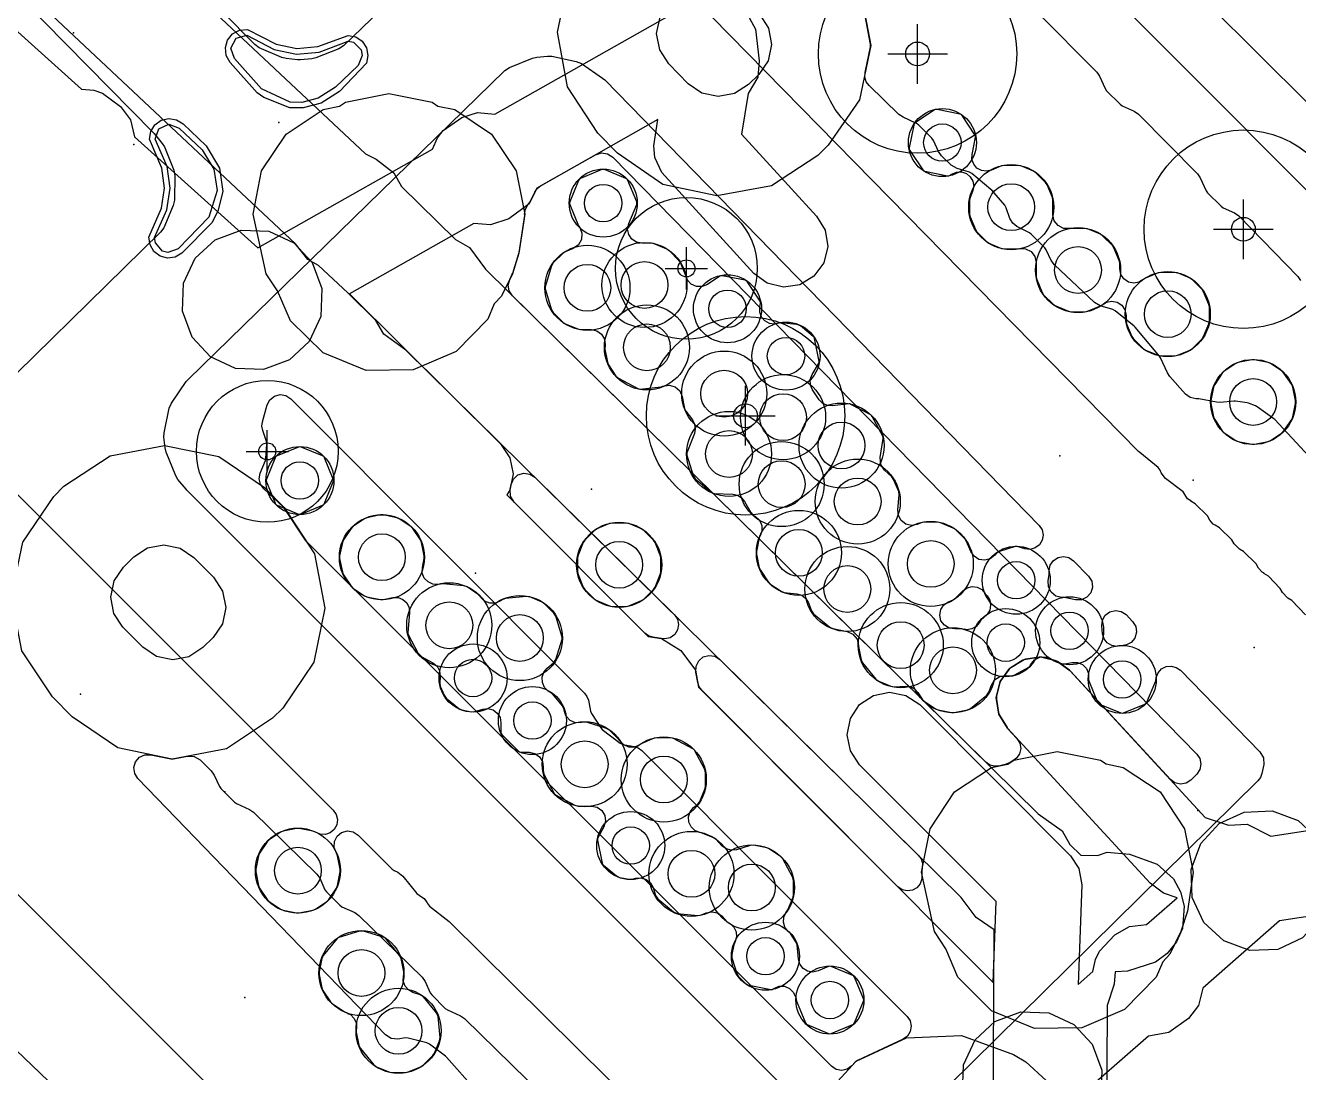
# Model space of a CAD drawing. Header units: metres. Extents: x -2677 to -840, y 169 to 1487.
# Drawn here: x -2201.28 to -2156.37, y 809.66 to 846.57 of the extents above; entities that cross this region are included whole.
import ezdxf

# ---------------------------------------------------------------- set-up
doc = ezdxf.new("R2010")
doc.units = ezdxf.units.M
for name, color, linetype in [('AI_GREENING_ALLOWED_ZONE', 4, 'Continuous'), ('AI_GREENING_EXCLUSIONS', 1, 'Continuous'), ('AI_GREENING_LAWN', 82, 'Continuous'), ('AI_GREENING_REJECTED', 6, 'Continuous'), ('AI_GREENING_SHRUBS', 92, 'Continuous'), ('AI_GREENING_TREES', 3, 'Continuous')]:
    doc.layers.add(name, color=color, linetype=linetype)

# ---------------------------------------------------------------- blocks, each defined once
blk = doc.blocks.new('AI_TREE')
for p, q in [((0, -0.3), (0, 0.3)), ((-0.3, 0), (0.3, 0))]:
    blk.add_line(p, q)
for radius in [1, 0.12]:
    blk.add_circle((0, 0), radius)
blk = doc.blocks.new('AI_SHRUB')
for radius in [1, 0.55]:
    blk.add_circle((0, 0), radius)

msp = doc.modelspace()

# ---------------------------------------------------------------- linework, layer by layer
at = {"layer": 'AI_GREENING_ALLOWED_ZONE'}
for points in [[(-2154.944, 830.253), (-2157.209, 832.677), (-2157.246, 832.709), (-2157.831, 833.13), (-2157.892, 833.162), (-2158.142, 833.252), (-2158.189, 833.264), (-2158.591, 833.324), (-2158.648, 833.326), (-2159.132, 833.286), (-2159.268, 833.293), (-2159.891, 833.412), (-2159.985, 833.412), (-2160.19, 833.454), (-2160.36, 833.578), (-2160.915, 834.196), (-2160.999, 834.325), (-2161.241, 834.862), (-2161.277, 834.92), (-2162.133, 835.94), (-2162.167, 835.974), (-2162.838, 836.518), (-2162.927, 836.564), (-2163.368, 836.688), (-2163.575, 836.805), (-2164.986, 838.136), (-2165.097, 838.291), (-2165.269, 838.664), (-2165.319, 838.736), (-2165.799, 839.217), (-2165.863, 839.263), (-2166.304, 839.486), (-2166.456, 839.604), (-2166.552, 839.772), (-2166.68, 840.15), (-2166.728, 840.234), (-2167.197, 840.769), (-2167.225, 840.797), (-2167.892, 841.352), (-2167.98, 841.4), (-2168.419, 841.529), (-2168.625, 841.65), (-2168.969, 841.982), (-2169.075, 842.134), (-2169.254, 842.524), (-2169.304, 842.597), (-2169.781, 843.073), (-2169.854, 843.124), (-2170.325, 843.337), (-2170.467, 843.433), (-2171.522, 844.455), (-2171.621, 844.59), (-2171.67, 844.75), (-2171.663, 844.917), (-2171.473, 845.818), (-2171.472, 845.915), (-2171.814, 847.736)], [(-2165.593, 847.04), (-2163.49, 844.928), (-2163.389, 844.782), (-2163.191, 844.347), (-2163.141, 844.274), (-2162.664, 843.798), (-2162.592, 843.747), (-2162.168, 843.554), (-2162.02, 843.451), (-2159.938, 841.349), (-2159.837, 841.204), (-2159.631, 840.747), (-2159.58, 840.674), (-2159.103, 840.198), (-2159.031, 840.148), (-2158.628, 839.963), (-2158.478, 839.858), (-2156.395, 837.729), (-2156.297, 837.586)], [(-2185.402, 809.047), (-2186.432, 810.199), (-2186.468, 810.232), (-2187.032, 810.657), (-2187.119, 810.698), (-2187.78, 810.869), (-2187.876, 810.874), (-2188.151, 810.835), (-2188.383, 810.857), (-2188.58, 810.983), (-2197.319, 820.023), (-2197.319, 820.023), (-2197.43, 820.202), (-2197.458, 820.41), (-2197.398, 820.611), (-2197.26, 820.77), (-2197.069, 820.859), (-2196.859, 820.86), (-2196.161, 820.717), (-2196.065, 820.716), (-2195.569, 820.812), (-2195.33, 820.8), (-2195.125, 820.678), (-2194.728, 820.29), (-2194.622, 820.14), (-2194.439, 819.738), (-2194.388, 819.666), (-2193.912, 819.189), (-2193.839, 819.139), (-2193.38, 818.931), (-2193.237, 818.833), (-2191.009, 816.654), (-2190.903, 816.504), (-2190.72, 816.102), (-2190.669, 816.03), (-2190.193, 815.553), (-2190.12, 815.502), (-2189.661, 815.295), (-2189.518, 815.197), (-2187.29, 813.018), (-2187.184, 812.868), (-2187.001, 812.466), (-2186.95, 812.393), (-2186.474, 811.917), (-2186.401, 811.866), (-2185.942, 811.658), (-2185.799, 811.56), (-2183.571, 809.381)]]:
    msp.add_lwpolyline(points, dxfattribs=at)
for points in [[(-2183.674, 839.925), (-2183.646, 840.099), (-2183.56, 840.254), (-2183.488, 840.342), (-2183.315, 840.702), (-2183.23, 840.827), (-2183.11, 840.921), (-2181.171, 842.016), (-2180.964, 842.079), (-2180.75, 842.048), (-2180.568, 841.93), (-2159.956, 820.886), (-2159.849, 820.724), (-2159.813, 820.533), (-2159.852, 820.342), (-2159.961, 820.181), (-2160.174, 819.97), (-2160.341, 819.861), (-2160.538, 819.826), (-2160.732, 819.87), (-2160.894, 819.987), (-2164.419, 823.812), (-2164.456, 823.844), (-2164.869, 824.146), (-2164.957, 824.186), (-2165.43, 824.301), (-2165.526, 824.305), (-2166.007, 824.229), (-2166.098, 824.196), (-2166.513, 823.942), (-2166.584, 823.877), (-2166.871, 823.483), (-2166.912, 823.395), (-2167.026, 822.922), (-2167.03, 822.826), (-2166.954, 822.345), (-2166.921, 822.254), (-2166.654, 821.818), (-2166.625, 821.779), (-2166.306, 821.433), (-2166.206, 821.27), (-2166.174, 821.082), (-2166.215, 820.895), (-2166.323, 820.738), (-2166.42, 820.673), (-2166.418, 820.67), (-2166.542, 820.586), (-2166.718, 820.513), (-2166.955, 820.463), (-2167.118, 820.456), (-2167.275, 820.503), (-2167.408, 820.596), (-2184.104, 837.041), (-2184.218, 837.214), (-2184.252, 837.418), (-2184.201, 837.619), (-2184.108, 837.806), (-2184.094, 837.842), (-2183.878, 838.53), (-2183.87, 838.567), (-2183.672, 839.876), (-2183.674, 839.925)], [(-2191.338, 828.344), (-2191.402, 828.423), (-2192.142, 829.548), (-2192.182, 829.595), (-2192.879, 830.235), (-2192.997, 830.398), (-2193.041, 830.595), (-2193.004, 830.793), (-2192.82, 831.241), (-2192.802, 831.317), (-2192.765, 831.809), (-2192.778, 831.91), (-2192.914, 832.295), (-2192.942, 832.444), (-2192.924, 832.595), (-2192.758, 833.194), (-2192.662, 833.378), (-2192.5, 833.507), (-2192.3, 833.559), (-2192.095, 833.526), (-2191.922, 833.413), (-2181.563, 823.036), (-2181.475, 822.918), (-2181.426, 822.78), (-2181.351, 822.4), (-2181.316, 822.313), (-2180.99, 821.812), (-2180.933, 821.751), (-2180.309, 821.269), (-2180.202, 821.221), (-2179.809, 821.151), (-2179.665, 821.102), (-2179.542, 821.012), (-2170.18, 811.634), (-2170.074, 811.475), (-2170.034, 811.289), (-2170.068, 811.101), (-2170.169, 810.939), (-2170.323, 810.827), (-2171.932, 810.079), (-2172.009, 810.022), (-2172.131, 809.89), (-2172.293, 809.773), (-2172.488, 809.728), (-2172.685, 809.764), (-2172.852, 809.875), (-2191.338, 828.344)], [(-2184.049, 829.772), (-2184.173, 829.98), (-2184.185, 830.221), (-2184.153, 830.386), (-2184.068, 830.582), (-2183.909, 830.725), (-2183.705, 830.788), (-2183.493, 830.76), (-2183.312, 830.646), (-2178.391, 825.799), (-2178.282, 825.64), (-2178.242, 825.451), (-2178.276, 825.261), (-2178.38, 825.098), (-2178.538, 824.987), (-2178.726, 824.943), (-2178.844, 824.963), (-2178.845, 824.959), (-2179.154, 825.007), (-2179.304, 825.055), (-2179.432, 825.148), (-2184.049, 829.772)], [(-2177.632, 823.777), (-2177.626, 823.986), (-2177.534, 824.174), (-2177.374, 824.308), (-2177.173, 824.365), (-2176.966, 824.334), (-2176.79, 824.222), (-2169.785, 817.323), (-2169.689, 817.19), (-2169.64, 817.033), (-2169.646, 816.869), (-2169.665, 816.772), (-2169.664, 816.67), (-2169.663, 816.666), (-2169.657, 816.483), (-2169.717, 816.311), (-2169.835, 816.171), (-2169.995, 816.083), (-2170.177, 816.059), (-2170.354, 816.102), (-2170.505, 816.205), (-2177.427, 823.139), (-2177.516, 823.26), (-2177.565, 823.403), (-2177.632, 823.777)]]:
    msp.add_lwpolyline(points, close=True, dxfattribs=at)
at = {"layer": 'AI_GREENING_EXCLUSIONS'}
for points in [[(-2125.541, 813.558), (-2128.348, 816.344), (-2128.859, 816.443), (-2129.509, 816.874), (-2132.824, 820.164), (-2133.316, 820.569), (-2133.483, 820.817), (-2136.744, 824.054), (-2137.18, 824.701), (-2137.284, 825.212), (-2152.156, 839.97), (-2152.897, 840.195), (-2153.72, 840.818), (-2154.156, 841.465), (-2154.28, 842.079), (-2170.049, 857.748), (-2170.85, 858.097), (-2171.623, 858.78), (-2172.008, 859.458), (-2172.086, 860.08), (-2177.487, 866.323)], [(-2208.899, 860.428), (-2189.294, 842.048), (-2188.91, 841.857), (-2188.293, 841.379), (-2188.017, 840.895), (-2186.118, 839.025), (-2185.623, 838.749), (-2185.058, 837.98), (-2165.558, 818.774), (-2164.712, 818.182), (-2164.434, 817.696), (-2164.055, 817.321), (-2163.462, 817.31), (-2163.117, 817.421), (-2162.339, 817.357), (-2161.362, 817.006), (-2160.784, 816.481), (-2160.53, 816.024), (-2160.404, 815.518), (-2160.469, 814.74), (-2160.677, 814.262), (-2161.002, 813.852), (-2161.421, 813.542), (-2162.408, 813.225), (-2162.843, 813.204), (-2162.881, 812.774), (-2163.124, 812.018), (-2163.258, 785.485)], [(-2208.899, 860.428), (-2189.294, 842.048), (-2188.91, 841.857), (-2188.293, 841.379), (-2188.017, 840.895), (-2186.118, 839.025), (-2185.623, 838.749), (-2185.058, 837.98), (-2165.558, 818.774), (-2164.712, 818.182), (-2164.434, 817.696), (-2164.055, 817.321), (-2163.462, 817.31), (-2163.117, 817.421), (-2162.339, 817.357), (-2161.362, 817.006), (-2160.784, 816.481), (-2160.53, 816.024), (-2160.404, 815.518), (-2160.469, 814.74), (-2160.677, 814.262), (-2161.002, 813.852), (-2161.421, 813.542), (-2162.408, 813.225), (-2162.843, 813.204), (-2162.881, 812.774), (-2163.124, 812.018), (-2163.258, 785.485)], [(-2190.575, 759.23), (-2190.489, 759.409), (-2189.844, 759.969), (-2169.189, 780.851), (-2168.866, 781.47), (-2168.359, 782.063), (-2168.034, 782.228), (-2167.61, 782.662), (-2167.597, 783.266), (-2167.706, 783.612), (-2167.638, 784.39), (-2167.259, 785.392), (-2167.11, 814.689), (-2167.739, 815.126), (-2168.27, 815.831), (-2187.864, 835.129), (-2188.644, 835.686), (-2188.923, 836.171), (-2189.916, 837.149), (-2190.943, 838.111), (-2191.323, 838.324), (-2191.753, 838.871), (-2211.614, 857.49)], [(-2190.575, 759.23), (-2190.489, 759.409), (-2189.844, 759.969), (-2169.189, 780.851), (-2168.866, 781.47), (-2168.359, 782.063), (-2168.034, 782.228), (-2167.61, 782.662), (-2167.597, 783.266), (-2167.706, 783.612), (-2167.638, 784.39), (-2167.259, 785.392), (-2167.11, 814.689), (-2167.739, 815.126), (-2168.27, 815.831), (-2187.864, 835.129), (-2188.644, 835.686), (-2188.923, 836.171), (-2189.916, 837.149), (-2190.943, 838.111), (-2191.323, 838.324), (-2191.753, 838.871), (-2211.614, 857.49)], [(-2203.564, 848.16), (-2199.309, 844.334), (-2198.874, 844.298), (-2198.565, 844.184), (-2197.928, 843.713), (-2197.577, 843.244), (-2197.436, 842.651), (-2193.083, 838.737), (-2186.923, 842.214), (-2186.75, 842.615), (-2186.543, 842.871), (-2185.893, 843.325), (-2185.337, 843.508), (-2184.73, 843.452), (-2177.713, 847.413)], [(-2175.889, 847.116), (-2175.531, 846.442), (-2175.398, 845.334), (-2175.449, 844.75), (-2175.784, 844.176), (-2176.018, 842.742), (-2173.374, 839.856), (-2173.071, 839.356), (-2172.982, 838.777), (-2173.121, 838.209), (-2173.467, 837.737), (-2173.967, 837.433), (-2174.546, 837.344), (-2175.114, 837.483), (-2175.586, 837.83), (-2178.832, 841.389), (-2179.075, 841.921), (-2179.114, 842.331), (-2178.973, 843.257), (-2183.247, 840.844), (-2183.514, 840.287), (-2184.227, 839.753), (-2184.884, 839.546), (-2185.468, 839.59), (-2189.856, 837.114), (-2184.523, 831.821), (-2184.196, 831.335), (-2184.08, 830.762), (-2184.192, 830.187), (-2184.3, 830.024), (-2179.316, 825.032), (-2178.845, 824.959), (-2178.166, 824.533), (-2177.646, 823.849), (-2177.537, 823.249), (-2167.141, 812.835), (-2167.035, 815.682), (-2171.858, 820.507), (-2172.183, 820.994), (-2172.298, 821.568), (-2172.183, 822.142), (-2171.858, 822.628), (-2171.371, 822.953), (-2170.797, 823.067), (-2170.223, 822.953), (-2169.737, 822.628), (-2164.412, 817.3), (-2164.126, 816.854), (-2164.011, 816.28), (-2164.142, 812.763), (-2163.628, 813.214), (-2163.54, 813.641), (-2163.391, 813.935), (-2162.847, 814.512), (-2162.34, 814.805), (-2161.735, 814.874), (-2160.657, 815.819), (-2161.13, 815.986), (-2161.603, 816.33), (-2166.642, 821.797), (-2166.947, 822.296), (-2167.037, 822.874), (-2166.9, 823.443), (-2166.555, 823.916), (-2166.056, 824.221), (-2165.478, 824.312), (-2164.909, 824.175), (-2164.436, 823.83), (-2159.661, 818.649), (-2158.843, 818.379), (-2158.179, 818.41), (-2157.347, 817.991), (-2150.534, 819.033)], [(-2127.753, 824.194), (-2128.544, 823.78), (-2128.828, 823.232), (-2129.283, 822.864), (-2130.07, 822.552), (-2130.803, 822.596), (-2135.158, 820.267), (-2135.433, 819.715), (-2136.154, 819.192), (-2136.814, 818.995), (-2137.398, 819.048), (-2140.067, 817.622), (-2147.582, 816.45), (-2148.029, 816.024), (-2148.579, 815.824), (-2149.425, 815.785), (-2150.104, 816.064), (-2157.038, 815.003), (-2159.75, 812.625), (-2159.897, 812.025), (-2160.253, 811.561), (-2160.945, 811.073), (-2161.667, 810.943), (-2164.359, 808.582)], [(-2201.912, 810.722), (-2200.477, 809.351), (-2200.111, 808.904), (-2199.821, 808.358), (-2199.658, 807.82), (-2199.596, 807.2), (-2199.717, 806.071), (-2199.889, 805.511), (-2200.17, 804.987), (-2201.268, 803.589), (-2202.708, 802.242)]]:
    msp.add_lwpolyline(points, dxfattribs=at)
for points in [[(-2182.114, 848.243), (-2181.014, 849.849), (-2180.651, 850.204), (-2179.017, 851.269), (-2177.099, 851.629), (-2175.19, 851.227), (-2173.582, 850.126), (-2172.888, 849.418), (-2171.823, 847.784), (-2171.463, 845.866), (-2171.865, 843.957), (-2172.966, 842.349), (-2173.333, 841.99), (-2174.97, 840.924), (-2176.888, 840.566), (-2178.796, 840.97), (-2180.402, 842.07), (-2181.096, 842.782), (-2182.16, 844.417), (-2182.518, 846.335), (-2182.114, 848.243)], [(-2178.897, 846.865), (-2178.567, 847.346), (-2178.204, 847.701), (-2177.714, 848.021), (-2177.138, 848.129), (-2176.566, 848.008), (-2176.083, 847.678), (-2175.391, 846.971), (-2175.071, 846.481), (-2174.963, 845.905), (-2175.084, 845.333), (-2175.414, 844.85), (-2175.779, 844.493), (-2176.27, 844.173), (-2176.845, 844.066), (-2177.418, 844.187), (-2177.9, 844.518), (-2178.591, 845.226), (-2178.91, 845.715), (-2179.018, 846.292), (-2178.897, 846.865)], [(-2194.199, 845.517), (-2194.233, 845.794), (-2194.155, 846.062), (-2193.979, 846.279), (-2193.733, 846.409), (-2193.455, 846.433), (-2192.434, 845.917), (-2191.71, 845.763), (-2190.973, 845.831), (-2189.903, 846.223), (-2189.634, 846.169), (-2189.405, 846.017), (-2189.253, 845.788), (-2189.201, 845.518), (-2189.257, 845.249), (-2190.201, 844.251), (-2190.85, 843.839), (-2191.49, 843.668), (-2191.96, 843.676), (-2192.879, 844.036), (-2193.108, 844.204), (-2194.061, 845.275), (-2194.199, 845.517)], [(-2193.852, 846.124), (-2193.478, 846.234), (-2192.506, 845.728), (-2191.722, 845.561), (-2190.924, 845.635), (-2189.903, 846.023), (-2189.71, 845.985), (-2189.438, 845.712), (-2189.401, 845.519), (-2189.552, 845.165), (-2190.341, 844.394), (-2190.953, 844.01), (-2191.53, 843.864), (-2191.946, 843.875), (-2192.959, 844.337), (-2193.91, 845.407), (-2194.034, 845.778), (-2193.852, 846.124)], [(-2188.468, 844.172), (-2186.937, 843.868), (-2186.738, 843.734), (-2186.135, 843.615), (-2184.838, 842.747), (-2183.97, 841.45), (-2183.666, 839.919), (-2183.873, 838.548), (-2184.099, 837.823), (-2184.491, 837.033), (-2184.743, 836.763), (-2184.971, 836.219), (-2186.094, 835.075), (-2187.602, 834.428), (-2189.263, 834.412), (-2190.786, 835.032), (-2191.93, 836.155), (-2192.391, 837.219), (-2192.795, 837.823), (-2193.256, 839.919), (-2192.952, 841.45), (-2192.084, 842.747), (-2190.787, 843.615), (-2190.204, 843.73), (-2189.999, 843.868), (-2188.468, 844.172)], [(-2196.89, 838.842), (-2196.927, 839.113), (-2196.487, 840.13), (-2196.377, 840.834), (-2196.479, 841.539), (-2196.907, 842.563), (-2196.865, 842.835), (-2196.722, 843.071), (-2196.499, 843.233), (-2196.231, 843.296), (-2195.959, 843.251), (-2195.726, 843.105), (-2194.91, 842.332), (-2194.44, 841.548), (-2194.326, 840.718), (-2194.497, 840.026), (-2194.711, 839.617), (-2195.762, 838.547), (-2195.998, 838.408), (-2196.269, 838.371), (-2196.534, 838.44), (-2196.752, 838.605), (-2196.89, 838.842)], [(-2196.294, 840.069), (-2196.175, 840.833), (-2196.285, 841.598), (-2196.707, 842.572), (-2196.575, 842.935), (-2196.224, 843.096), (-2195.863, 842.96), (-2195.047, 842.186), (-2194.636, 841.507), (-2194.522, 840.758), (-2194.816, 839.818), (-2195.895, 838.696), (-2196.257, 838.57), (-2196.447, 838.62), (-2196.701, 838.907), (-2196.727, 839.101), (-2196.294, 840.069)], [(-2190.863, 836.31), (-2191.272, 835.429), (-2191.971, 834.782), (-2192.888, 834.44), (-2193.874, 834.48), (-2194.756, 834.889), (-2195.403, 835.588), (-2195.744, 836.505), (-2195.705, 837.491), (-2195.296, 838.372), (-2194.597, 839.02), (-2193.68, 839.361), (-2192.694, 839.322), (-2191.812, 838.913), (-2191.165, 838.214), (-2190.824, 837.297), (-2190.863, 836.31)], [(-2201.408, 824.527), (-2201.776, 826.443), (-2201.382, 828.356), (-2200.289, 829.969), (-2199.925, 830.328), (-2198.295, 831.401), (-2196.379, 831.768), (-2194.468, 831.374), (-2192.854, 830.279), (-2192.159, 829.574), (-2191.087, 827.944), (-2190.72, 826.028), (-2191.111, 824.125), (-2192.204, 822.509), (-2192.568, 822.149), (-2194.197, 821.075), (-2196.113, 820.707), (-2198.024, 821.1), (-2199.639, 822.194), (-2200.336, 822.9), (-2201.408, 824.527)], [(-2198.276, 826.421), (-2198.158, 826.994), (-2197.829, 827.479), (-2197.467, 827.836), (-2196.978, 828.158), (-2196.404, 828.268), (-2195.83, 828.15), (-2195.346, 827.821), (-2194.652, 827.117), (-2194.331, 826.63), (-2194.22, 826.053), (-2194.338, 825.48), (-2194.665, 824.997), (-2195.027, 824.64), (-2195.515, 824.318), (-2196.089, 824.207), (-2196.663, 824.324), (-2197.148, 824.653), (-2197.844, 825.358), (-2198.165, 825.846), (-2198.276, 826.421)], [(-2163.356, 820.67), (-2163.157, 820.536), (-2162.554, 820.417), (-2161.257, 819.549), (-2160.389, 818.252), (-2160.085, 816.721), (-2160.292, 815.35), (-2160.518, 814.625), (-2160.91, 813.835), (-2161.162, 813.564), (-2161.39, 813.021), (-2162.513, 811.877), (-2164.021, 811.23), (-2165.682, 811.214), (-2167.205, 811.834), (-2168.391, 813.021), (-2168.81, 814.021), (-2169.214, 814.625), (-2169.675, 816.721), (-2169.371, 818.252), (-2168.503, 819.549), (-2167.206, 820.417), (-2166.623, 820.532), (-2166.418, 820.67), (-2164.887, 820.974), (-2163.356, 820.67)], [(-2155.237, 816.024), (-2155.578, 815.107), (-2156.226, 814.408), (-2157.107, 813.999), (-2158.093, 813.959), (-2159.01, 814.301), (-2159.709, 814.948), (-2160.118, 815.829), (-2160.158, 816.815), (-2159.816, 817.732), (-2159.169, 818.432), (-2158.288, 818.841), (-2157.302, 818.88), (-2156.385, 818.539), (-2155.685, 817.891), (-2155.276, 817.01), (-2155.237, 816.024)], [(-2163.349, 808.749), (-2163.759, 807.868), (-2164.458, 807.22), (-2165.375, 806.879), (-2166.361, 806.918), (-2167.242, 807.328), (-2167.89, 808.027), (-2168.231, 808.944), (-2168.192, 809.93), (-2167.782, 810.811), (-2167.083, 811.458), (-2166.166, 811.8), (-2165.18, 811.761), (-2164.299, 811.351), (-2163.652, 810.652), (-2163.31, 809.735), (-2163.349, 808.749)], [(-2163.649, 804.993), (-2164.318, 803.161), (-2164.832, 802.316), (-2166.152, 800.879), (-2167.921, 800.056), (-2169.87, 799.973), (-2171.702, 800.642), (-2172.136, 800.906), (-2173.573, 802.226), (-2174.396, 803.995), (-2174.479, 805.944), (-2173.81, 807.776), (-2173.296, 808.621), (-2171.976, 810.058), (-2170.207, 810.881), (-2168.258, 810.964), (-2166.426, 810.295), (-2165.992, 810.031), (-2164.555, 808.711), (-2163.732, 806.942), (-2163.649, 804.993)]]:
    msp.add_lwpolyline(points, close=True, dxfattribs=at)
at = {"layer": 'AI_GREENING_LAWN'}
for points in [[(-2186.82, 871.378), (-2173.636, 858.369), (-2173.633, 858.366), (-2133.965, 818.606)], [(-2207.559, 853.739), (-2196.774, 842.805), (-2196.741, 842.768), (-2196.458, 842.418), (-2196.384, 842.291), (-2196.055, 841.476), (-2196.018, 841.283), (-2196.028, 840.419), (-2196.069, 840.227), (-2196.407, 839.442), (-2196.517, 839.282), (-2203.5, 832.446)], [(-2183.127, 852.56), (-2190.062, 845.859), (-2190.224, 845.755), (-2191.038, 845.429), (-2191.18, 845.395), (-2191.587, 845.36), (-2191.686, 845.361), (-2192.092, 845.407), (-2192.234, 845.444), (-2193.039, 845.79), (-2193.198, 845.899), (-2194.346, 847.07)], [(-2156.123, 825.796), (-2156.613, 826.304), (-2156.751, 826.386), (-2156.937, 826.579), (-2157.014, 826.72), (-2157.433, 827.156), (-2157.591, 827.254), (-2157.589, 827.258), (-2157.657, 827.294), (-2157.778, 827.436), (-2157.865, 827.588), (-2158.313, 828.029), (-2158.454, 828.107), (-2158.645, 828.296), (-2158.724, 828.434), (-2159.156, 828.861), (-2159.313, 828.954), (-2159.31, 828.959), (-2159.378, 828.994), (-2159.502, 829.138), (-2159.585, 829.282), (-2160.016, 829.708), (-2160.172, 829.801), (-2160.167, 829.81), (-2160.284, 829.879), (-2160.381, 830.036), (-2160.388, 830.033), (-2160.421, 830.099), (-2160.446, 830.126), (-2161.061, 830.603), (-2161.215, 830.804), (-2161.253, 830.893), (-2161.325, 830.988), (-2161.974, 831.514), (-2162.017, 831.552), (-2182.703, 852.628)], [(-2172.172, 806.791), (-2195.586, 830.185), (-2195.619, 830.222), (-2195.905, 830.571), (-2195.981, 830.698), (-2196.325, 831.535), (-2196.361, 831.678), (-2196.397, 832.062), (-2196.389, 832.21), (-2196.211, 833.076), (-2196.134, 833.258), (-2195.613, 834.021), (-2195.549, 834.097), (-2184.367, 844.99), (-2184.206, 845.095), (-2183.391, 845.427), (-2183.248, 845.462), (-2182.865, 845.497), (-2182.718, 845.489), (-2181.853, 845.31), (-2181.673, 845.233), (-2180.923, 844.721), (-2180.847, 844.657), (-2165.525, 828.949), (-2165.421, 828.792), (-2165.383, 828.609), (-2165.414, 828.424), (-2165.512, 828.264), (-2165.661, 828.151), (-2165.841, 828.101), (-2166.028, 828.121), (-2166.295, 828.202), (-2166.331, 828.207), (-2166.366, 828.202), (-2166.926, 828.032), (-2167.044, 827.953), (-2167.087, 827.901), (-2167.247, 827.773), (-2167.444, 827.719), (-2167.647, 827.749), (-2167.82, 827.858), (-2167.936, 828.027), (-2168.081, 828.377), (-2168.134, 828.457), (-2168.478, 828.802), (-2168.559, 828.855), (-2169.008, 829.041), (-2169.103, 829.06), (-2169.59, 829.06), (-2169.685, 829.041), (-2169.821, 828.985), (-2170.022, 828.947), (-2170.222, 828.993), (-2170.386, 829.115), (-2170.488, 829.293), (-2170.51, 829.496), (-2170.458, 830.02), (-2170.476, 830.138), (-2170.655, 830.572), (-2170.716, 830.659), (-2170.974, 830.898), (-2171.106, 831.099), (-2171.129, 831.338), (-2171.029, 832.016), (-2171.029, 832.055), (-2171.042, 832.091), (-2171.416, 832.791), (-2171.437, 832.82), (-2171.466, 832.841), (-2172.168, 833.216), (-2172.202, 833.229), (-2172.239, 833.23), (-2172.808, 833.163), (-2172.988, 833.174), (-2173.152, 833.249), (-2173.279, 833.377), (-2173.517, 833.724), (-2173.593, 833.898), (-2173.598, 834.089), (-2173.531, 834.267), (-2173.301, 834.644), (-2173.285, 834.685), (-2173.285, 834.73), (-2173.447, 835.542), (-2173.462, 835.581), (-2173.489, 835.612), (-2173.937, 835.979), (-2174.068, 836.034), (-2174.645, 836.091), (-2174.691, 836.087), (-2174.857, 836.047), (-2175.037, 836.07), (-2175.196, 836.156), (-2175.315, 836.293), (-2175.377, 836.463), (-2175.374, 836.644), (-2175.349, 836.771), (-2175.349, 836.817), (-2175.367, 836.86), (-2175.822, 837.542), (-2175.855, 837.575), (-2175.898, 837.592), (-2176.702, 837.752), (-2176.749, 837.752), (-2176.792, 837.735), (-2177.228, 837.443), (-2177.413, 837.368), (-2177.613, 837.37), (-2177.796, 837.452), (-2177.932, 837.598), (-2177.978, 837.724), (-2178.18, 838.212), (-2178.234, 838.292), (-2178.578, 838.636), (-2178.658, 838.69), (-2179.108, 838.876), (-2179.203, 838.895), (-2179.54, 838.895), (-2179.732, 838.933), (-2179.894, 839.042), (-2180.002, 839.204), (-2180.04, 839.395), (-2180.002, 839.587), (-2179.721, 840.266), (-2179.712, 840.311), (-2179.721, 840.357), (-2180.035, 841.114), (-2180.061, 841.153), (-2180.099, 841.179), (-2180.857, 841.492), (-2180.902, 841.502), (-2180.948, 841.492), (-2181.705, 841.179), (-2181.744, 841.153), (-2181.77, 841.114), (-2182.083, 840.357), (-2182.092, 840.311), (-2182.083, 840.266), (-2181.77, 839.508), (-2181.732, 839.453), (-2181.653, 839.248), (-2181.67, 839.03), (-2181.778, 838.839), (-2181.957, 838.713), (-2182.247, 838.593), (-2182.327, 838.539), (-2182.327, 838.539), (-2182.663, 838.203), (-2182.724, 838.101), (-2182.948, 837.362), (-2182.954, 837.326), (-2182.948, 837.291), (-2182.724, 836.552), (-2182.663, 836.45), (-2182.327, 836.114), (-2182.247, 836.06), (-2181.797, 835.874), (-2181.702, 835.855), (-2181.332, 835.855), (-2181.131, 835.813), (-2180.965, 835.695), (-2180.859, 835.52), (-2180.833, 835.317), (-2180.845, 835.157), (-2180.754, 834.699), (-2180.717, 834.61), (-2180.454, 834.215), (-2180.365, 834.135), (-2179.684, 833.771), (-2179.65, 833.759), (-2179.615, 833.757), (-2178.859, 833.832), (-2178.794, 833.858), (-2178.578, 833.896), (-2178.367, 833.837), (-2178.201, 833.694), (-2178.113, 833.494), (-2178.029, 833.075), (-2177.985, 832.975), (-2177.754, 832.668), (-2177.677, 832.519), (-2177.654, 832.354), (-2177.687, 832.19), (-2177.948, 831.505), (-2177.956, 831.466), (-2177.951, 831.427), (-2177.731, 830.704), (-2177.653, 830.586), (-2177.068, 830.105), (-2177.034, 830.086), (-2176.997, 830.078), (-2176.329, 830.044), (-2176.166, 830.008), (-2176.024, 829.92), (-2175.918, 829.79), (-2175.699, 829.399), (-2175.613, 829.31), (-2175.535, 829.262), (-2175.391, 829.127), (-2175.31, 828.946), (-2175.305, 828.747), (-2175.348, 828.64), (-2175.341, 828.638), (-2175.394, 828.506), (-2175.49, 828.027), (-2175.49, 827.931), (-2175.395, 827.453), (-2175.358, 827.364), (-2175.087, 826.959), (-2175.019, 826.891), (-2174.623, 826.627), (-2174.514, 826.587), (-2174.075, 826.537), (-2173.9, 826.483), (-2173.756, 826.37), (-2173.662, 826.213), (-2173.559, 825.934), (-2173.485, 825.83), (-2172.911, 825.358), (-2172.802, 825.307), (-2172.299, 825.207), (-2172.093, 825.114), (-2171.948, 824.938), (-2171.897, 824.717), (-2171.897, 824.677), (-2171.804, 824.212), (-2171.753, 824.103), (-2171.279, 823.526), (-2171.183, 823.454), (-2170.752, 823.276), (-2170.642, 823.258), (-2170.253, 823.282), (-2170.078, 823.262), (-2169.921, 823.182), (-2169.801, 823.053), (-2169.652, 822.821), (-2169.581, 822.749), (-2169.178, 822.48), (-2169.089, 822.443), (-2168.612, 822.348), (-2168.515, 822.348), (-2168.05, 822.44), (-2167.942, 822.491), (-2167.369, 822.961), (-2167.293, 823.069), (-2167.205, 823.319), (-2167.092, 823.503), (-2166.912, 823.621), (-2166.698, 823.652), (-2166.538, 823.641), (-2166.405, 823.669), (-2165.888, 823.945), (-2165.857, 823.969), (-2165.836, 824.001), (-2165.822, 824.03), (-2165.689, 824.202), (-2165.495, 824.302), (-2165.278, 824.31), (-2165.077, 824.224), (-2165.061, 824.213), (-2164.751, 824.084), (-2164.61, 824.071), (-2164.368, 824.119), (-2164.173, 824.119), (-2163.992, 824.044), (-2163.854, 823.906), (-2163.78, 823.726), (-2163.78, 823.531), (-2163.782, 823.517), (-2163.773, 823.472), (-2163.46, 822.714), (-2163.434, 822.676), (-2163.395, 822.65), (-2162.638, 822.336), (-2162.592, 822.327), (-2162.547, 822.336), (-2161.789, 822.65), (-2161.751, 822.676), (-2161.725, 822.714), (-2161.411, 823.472), (-2161.388, 823.587), (-2161.322, 823.754), (-2161.201, 823.887), (-2161.04, 823.968), (-2160.861, 823.988), (-2160.687, 823.942), (-2160.54, 823.838), (-2157.734, 820.962), (-2157.613, 820.756), (-2157.601, 820.517), (-2157.662, 820.205), (-2157.712, 820.064), (-2157.802, 819.944), (-2171.217, 806.73)], [(-2168.815, 783.151), (-2221.302, 835.687)], [(-2203.532, 831.994), (-2190.424, 818.902), (-2190.32, 818.751), (-2190.278, 818.573), (-2190.302, 818.392), (-2190.39, 818.231), (-2190.53, 818.113), (-2190.703, 818.054), (-2190.886, 818.06), (-2191.055, 818.133), (-2191.057, 818.134), (-2191.146, 818.171), (-2191.623, 818.266), (-2191.72, 818.266), (-2192.197, 818.171), (-2192.287, 818.134), (-2192.691, 817.863), (-2192.76, 817.795), (-2193.03, 817.39), (-2193.067, 817.301), (-2193.162, 816.824), (-2193.162, 816.727), (-2193.067, 816.25), (-2193.03, 816.16), (-2192.76, 815.756), (-2192.691, 815.687), (-2192.287, 815.417), (-2192.197, 815.38), (-2191.72, 815.285), (-2191.623, 815.285), (-2191.146, 815.38), (-2191.146, 815.38), (-2191.057, 815.417), (-2190.652, 815.687), (-2190.584, 815.756), (-2190.313, 816.16), (-2190.276, 816.25), (-2190.181, 816.727), (-2190.181, 816.824), (-2190.276, 817.301), (-2190.313, 817.39), (-2190.317, 817.396), (-2190.394, 817.59), (-2190.385, 817.798), (-2190.292, 817.985), (-2190.131, 818.118), (-2189.929, 818.173), (-2189.723, 818.141), (-2189.548, 818.027), (-2188.343, 816.824), (-2188.272, 816.774), (-2188.151, 816.719), (-2187.972, 816.58), (-2187.476, 815.969), (-2187.314, 815.853), (-2187.314, 815.853), (-2187.224, 815.798), (-2187.108, 815.638), (-2187.099, 815.618), (-2187.028, 815.527), (-2186.337, 814.977), (-2186.296, 814.941), (-2161.812, 790.737)]]:
    msp.add_lwpolyline(points, dxfattribs=at)
for points in [[(-2168.61, 841.33), (-2168.443, 841.402), (-2168.262, 841.41), (-2168.09, 841.352), (-2167.95, 841.237), (-2167.86, 841.08), (-2167.832, 840.901), (-2167.87, 840.723), (-2167.96, 840.508), (-2167.978, 840.413), (-2167.978, 839.926), (-2167.96, 839.831), (-2167.773, 839.382), (-2167.72, 839.301), (-2167.375, 838.957), (-2167.295, 838.903), (-2166.845, 838.717), (-2166.751, 838.698), (-2166.264, 838.698), (-2166.219, 838.707), (-2166, 838.702), (-2165.804, 838.603), (-2165.67, 838.431), (-2165.622, 838.217), (-2165.622, 837.707), (-2165.603, 837.613), (-2165.417, 837.163), (-2165.363, 837.082), (-2165.019, 836.738), (-2164.938, 836.685), (-2164.489, 836.498), (-2164.394, 836.479), (-2163.907, 836.479), (-2163.812, 836.498), (-2163.363, 836.685), (-2163.241, 836.766), (-2163.237, 836.759), (-2163.147, 836.82), (-2162.956, 836.858), (-2162.764, 836.82), (-2162.602, 836.711), (-2162.494, 836.549), (-2162.456, 836.358), (-2162.456, 836.155), (-2162.437, 836.06), (-2162.251, 835.61), (-2162.197, 835.53), (-2161.853, 835.186), (-2161.772, 835.132), (-2161.323, 834.946), (-2161.228, 834.927), (-2160.741, 834.927), (-2160.646, 834.946), (-2160.197, 835.132), (-2160.116, 835.186), (-2159.772, 835.53), (-2159.719, 835.61), (-2159.532, 836.06), (-2159.513, 836.155), (-2159.513, 836.642), (-2159.532, 836.736), (-2159.719, 837.186), (-2159.772, 837.267), (-2160.116, 837.611), (-2160.197, 837.664), (-2160.646, 837.851), (-2160.741, 837.87), (-2161.228, 837.87), (-2161.323, 837.851), (-2161.772, 837.664), (-2161.894, 837.583), (-2161.898, 837.59), (-2161.988, 837.529), (-2162.179, 837.491), (-2162.371, 837.529), (-2162.533, 837.638), (-2162.641, 837.8), (-2162.679, 837.991), (-2162.679, 838.194), (-2162.698, 838.289), (-2162.884, 838.739), (-2162.938, 838.819), (-2163.282, 839.163), (-2163.363, 839.217), (-2163.812, 839.403), (-2163.907, 839.422), (-2164.394, 839.422), (-2164.439, 839.413), (-2164.658, 839.418), (-2164.853, 839.517), (-2164.988, 839.69), (-2165.036, 839.903), (-2165.036, 840.413), (-2165.055, 840.508), (-2165.241, 840.957), (-2165.295, 841.038), (-2165.639, 841.382), (-2165.719, 841.435), (-2166.169, 841.622), (-2166.264, 841.641), (-2166.751, 841.641), (-2166.845, 841.622), (-2167.208, 841.472), (-2167.382, 841.434), (-2167.56, 841.46), (-2167.716, 841.547), (-2167.832, 841.684), (-2167.892, 841.852), (-2167.889, 842.031), (-2167.77, 842.631), (-2167.77, 842.677), (-2167.788, 842.72), (-2168.243, 843.402), (-2168.276, 843.435), (-2168.319, 843.452), (-2169.123, 843.612), (-2169.17, 843.612), (-2169.212, 843.595), (-2169.894, 843.139), (-2169.927, 843.106), (-2169.945, 843.063), (-2170.105, 842.259), (-2170.105, 842.213), (-2170.087, 842.17), (-2169.631, 841.488), (-2169.599, 841.455), (-2169.556, 841.438), (-2168.752, 841.278), (-2168.705, 841.278), (-2168.662, 841.295), (-2168.61, 841.33)], [(-2157.924, 831.809), (-2157.446, 831.904), (-2157.357, 831.941), (-2156.952, 832.211), (-2156.884, 832.28), (-2156.613, 832.684), (-2156.576, 832.774), (-2156.482, 833.251), (-2156.482, 833.348), (-2156.576, 833.825), (-2156.613, 833.914), (-2156.884, 834.319), (-2156.952, 834.387), (-2157.357, 834.658), (-2157.446, 834.695), (-2157.924, 834.79), (-2158.02, 834.79), (-2158.498, 834.695), (-2158.587, 834.658), (-2158.992, 834.387), (-2159.06, 834.319), (-2159.33, 833.914), (-2159.367, 833.825), (-2159.462, 833.348), (-2159.462, 833.251), (-2159.367, 832.774), (-2159.33, 832.684), (-2159.06, 832.28), (-2158.992, 832.211), (-2158.587, 831.941), (-2158.498, 831.904), (-2158.02, 831.809), (-2157.924, 831.809)], [(-2190.763, 829.689), (-2190.737, 829.727), (-2190.423, 830.485), (-2190.414, 830.53), (-2190.423, 830.576), (-2190.737, 831.333), (-2190.763, 831.372), (-2190.801, 831.398), (-2191.559, 831.711), (-2191.604, 831.72), (-2191.65, 831.711), (-2192.407, 831.398), (-2192.446, 831.372), (-2192.472, 831.333), (-2192.786, 830.576), (-2192.795, 830.53), (-2192.786, 830.485), (-2192.472, 829.727), (-2192.446, 829.689), (-2192.407, 829.663), (-2191.65, 829.349), (-2191.604, 829.34), (-2191.559, 829.349), (-2190.801, 829.663), (-2190.763, 829.689)], [(-2188.326, 826.401), (-2188.141, 826.403), (-2187.967, 826.337), (-2187.83, 826.212), (-2187.747, 826.046), (-2187.731, 825.862), (-2187.799, 825.169), (-2187.798, 825.133), (-2187.786, 825.099), (-2187.427, 824.429), (-2187.327, 824.329), (-2186.912, 824.107), (-2186.764, 823.986), (-2186.672, 823.819), (-2186.649, 823.629), (-2186.667, 823.39), (-2186.649, 823.278), (-2186.516, 822.956), (-2186.445, 822.86), (-2186.001, 822.496), (-2185.893, 822.445), (-2185.555, 822.378), (-2185.435, 822.384), (-2185.154, 822.469), (-2184.969, 822.489), (-2184.79, 822.441), (-2184.641, 822.33), (-2184.543, 822.173), (-2184.509, 821.991), (-2184.509, 821.655), (-2184.499, 821.61), (-2184.474, 821.571), (-2183.893, 820.991), (-2183.855, 820.965), (-2183.811, 820.956), (-2183.508, 820.951), (-2183.313, 820.908), (-2183.15, 820.792), (-2183.046, 820.622), (-2183.017, 820.424), (-2183.023, 820.3), (-2182.995, 820.171), (-2182.634, 819.496), (-2182.613, 819.468), (-2182.584, 819.446), (-2181.903, 819.082), (-2181.787, 819.053), (-2181.32, 819.053), (-2181.12, 819.011), (-2180.953, 818.893), (-2180.848, 818.717), (-2180.822, 818.514), (-2180.879, 818.318), (-2181.086, 817.931), (-2181.099, 817.891), (-2181.098, 817.85), (-2180.936, 817.034), (-2180.921, 816.996), (-2180.894, 816.964), (-2180.436, 816.589), (-2180.328, 816.538), (-2179.989, 816.47), (-2179.871, 816.476), (-2179.762, 816.508), (-2179.569, 816.525), (-2179.384, 816.468), (-2179.234, 816.345), (-2179.143, 816.175), (-2179.058, 815.897), (-2178.979, 815.78), (-2178.42, 815.321), (-2178.289, 815.267), (-2177.559, 815.195), (-2177.439, 815.213), (-2177.268, 815.285), (-2177.069, 815.324), (-2176.872, 815.282), (-2176.707, 815.165), (-2176.53, 814.975), (-2176.417, 814.898), (-2176.292, 814.776), (-2176.216, 814.618), (-2176.199, 814.445), (-2176.243, 814.276), (-2176.298, 814.157), (-2176.365, 813.816), (-2176.36, 813.696), (-2176.193, 813.147), (-2176.132, 813.045), (-2175.87, 812.783), (-2175.842, 812.762), (-2175.808, 812.75), (-2174.992, 812.588), (-2174.945, 812.588), (-2174.902, 812.605), (-2174.879, 812.621), (-2174.699, 812.696), (-2174.504, 812.696), (-2174.324, 812.621), (-2174.186, 812.483), (-2174.111, 812.303), (-2174.084, 812.167), (-2173.77, 811.41), (-2173.745, 811.371), (-2173.706, 811.345), (-2172.948, 811.032), (-2172.903, 811.023), (-2172.857, 811.032), (-2172.1, 811.345), (-2172.061, 811.371), (-2172.036, 811.41), (-2171.722, 812.167), (-2171.713, 812.213), (-2171.722, 812.258), (-2172.036, 813.016), (-2172.061, 813.054), (-2172.1, 813.08), (-2172.857, 813.394), (-2172.903, 813.403), (-2172.948, 813.394), (-2173.324, 813.238), (-2173.506, 813.2), (-2173.689, 813.231), (-2173.848, 813.326), (-2173.961, 813.473), (-2174.013, 813.651), (-2174.063, 814.153), (-2174.103, 814.266), (-2174.296, 814.555), (-2174.39, 814.642), (-2174.497, 814.784), (-2174.547, 814.953), (-2174.535, 815.13), (-2174.462, 815.291), (-2174.391, 815.395), (-2174.206, 815.842), (-2174.187, 815.937), (-2174.187, 816.411), (-2174.216, 816.527), (-2174.568, 817.187), (-2174.649, 817.275), (-2175.043, 817.539), (-2175.133, 817.576), (-2175.597, 817.668), (-2175.718, 817.662), (-2176.202, 817.512), (-2176.387, 817.491), (-2176.566, 817.539), (-2176.716, 817.649), (-2176.919, 817.867), (-2177.005, 817.928), (-2177.451, 818.112), (-2177.491, 818.12), (-2177.664, 818.19), (-2177.8, 818.319), (-2177.878, 818.489), (-2177.889, 818.676), (-2177.83, 818.853), (-2177.711, 818.997), (-2177.564, 819.117), (-2177.493, 819.213), (-2177.311, 819.651), (-2177.293, 819.746), (-2177.293, 820.22), (-2177.322, 820.336), (-2177.686, 821.018), (-2177.707, 821.046), (-2177.736, 821.068), (-2178.417, 821.432), (-2178.533, 821.461), (-2179.007, 821.461), (-2179.102, 821.442), (-2179.545, 821.258), (-2179.609, 821.213), (-2179.793, 821.132), (-2179.994, 821.131), (-2180.18, 821.209), (-2180.32, 821.353), (-2180.348, 821.397), (-2180.679, 821.728), (-2180.781, 821.79), (-2181.491, 822.005), (-2181.621, 822.008), (-2181.665, 821.998), (-2181.876, 821.992), (-2182.071, 822.074), (-2182.215, 822.229), (-2182.281, 822.43), (-2182.283, 822.452), (-2182.338, 822.581), (-2182.686, 823.006), (-2182.839, 823.108), (-2182.971, 823.238), (-2183.047, 823.407), (-2183.056, 823.592), (-2182.997, 823.768), (-2182.878, 823.91), (-2182.652, 824.096), (-2182.573, 824.214), (-2182.353, 824.941), (-2182.347, 824.976), (-2182.353, 825.011), (-2182.577, 825.75), (-2182.638, 825.853), (-2182.974, 826.188), (-2183.054, 826.242), (-2183.492, 826.424), (-2183.611, 826.441), (-2184.351, 826.368), (-2184.469, 826.324), (-2184.521, 826.287), (-2184.703, 826.207), (-2184.902, 826.203), (-2185.087, 826.278), (-2185.228, 826.419), (-2185.244, 826.444), (-2185.313, 826.513), (-2185.707, 826.776), (-2185.819, 826.816), (-2186.563, 826.89), (-2186.719, 826.867), (-2186.909, 826.875), (-2187.082, 826.954), (-2187.213, 827.092), (-2187.284, 827.268), (-2187.283, 827.459), (-2187.22, 827.776), (-2187.22, 827.873), (-2187.314, 828.35), (-2187.351, 828.44), (-2187.622, 828.844), (-2187.69, 828.913), (-2188.095, 829.183), (-2188.184, 829.22), (-2188.662, 829.315), (-2188.758, 829.315), (-2189.236, 829.22), (-2189.325, 829.183), (-2189.73, 828.913), (-2189.798, 828.844), (-2190.068, 828.44), (-2190.105, 828.35), (-2190.2, 827.873), (-2190.2, 827.776), (-2190.105, 827.299), (-2190.068, 827.21), (-2189.798, 826.805), (-2189.73, 826.737), (-2189.325, 826.466), (-2189.236, 826.429), (-2188.758, 826.334), (-2188.662, 826.334), (-2188.326, 826.401)], [(-2179.551, 826.294), (-2179.471, 826.347), (-2179.127, 826.691), (-2179.073, 826.772), (-2178.887, 827.221), (-2178.868, 827.316), (-2178.868, 827.803), (-2178.887, 827.898), (-2179.073, 828.347), (-2179.127, 828.428), (-2179.471, 828.772), (-2179.551, 828.826), (-2180.001, 829.012), (-2180.096, 829.031), (-2180.582, 829.031), (-2180.677, 829.012), (-2181.127, 828.826), (-2181.207, 828.772), (-2181.551, 828.428), (-2181.605, 828.347), (-2181.791, 827.898), (-2181.81, 827.803), (-2181.81, 827.316), (-2181.791, 827.221), (-2181.605, 826.772), (-2181.551, 826.691), (-2181.207, 826.347), (-2181.127, 826.294), (-2180.677, 826.107), (-2180.582, 826.088), (-2180.096, 826.088), (-2180.001, 826.107), (-2179.551, 826.294)], [(-2163.64, 826.775), (-2163.699, 826.573), (-2163.836, 826.414), (-2164.026, 826.324), (-2164.236, 826.321), (-2164.64, 826.402), (-2164.725, 826.404), (-2164.934, 826.455), (-2165.103, 826.591), (-2165.198, 826.785), (-2165.203, 827.001), (-2165.163, 827.199), (-2165.163, 827.336), (-2165.167, 827.354), (-2165.128, 827.546), (-2165.019, 827.709), (-2164.855, 827.816), (-2164.662, 827.853), (-2164.471, 827.813), (-2164.309, 827.702), (-2163.781, 827.161), (-2163.669, 826.983), (-2163.64, 826.775)], [(-2168.478, 826.377), (-2168.21, 826.646), (-2168.061, 826.748), (-2167.885, 826.791), (-2167.706, 826.769), (-2167.546, 826.684), (-2167.427, 826.548), (-2167.41, 826.52), (-2167.357, 826.459), (-2167.265, 826.306), (-2167.233, 826.13), (-2167.265, 825.954), (-2167.357, 825.801), (-2167.477, 825.706), (-2167.584, 825.601), (-2167.634, 825.516), (-2167.747, 825.382), (-2167.9, 825.295), (-2168.072, 825.267), (-2168.167, 825.285), (-2168.168, 825.282), (-2168.324, 825.306), (-2168.498, 825.295), (-2168.696, 825.322), (-2168.867, 825.425), (-2168.985, 825.586), (-2169.03, 825.78), (-2168.995, 825.977), (-2168.886, 826.144), (-2168.721, 826.256), (-2168.559, 826.323), (-2168.478, 826.377)], [(-2162.142, 824.977), (-2162.279, 824.817), (-2162.469, 824.728), (-2162.495, 824.728), (-2162.495, 824.727), (-2162.686, 824.689), (-2162.688, 824.697), (-2162.777, 824.678), (-2162.96, 824.709), (-2163.119, 824.804), (-2163.232, 824.951), (-2163.284, 825.129), (-2163.311, 825.404), (-2163.289, 825.607), (-2163.188, 825.784), (-2163.025, 825.906), (-2162.826, 825.953), (-2162.625, 825.916), (-2162.456, 825.802), (-2162.224, 825.564), (-2162.112, 825.387), (-2162.083, 825.178), (-2162.142, 824.977)], [(-2189.683, 811.563), (-2189.61, 811.385), (-2189.61, 811.192), (-2189.613, 811.176), (-2189.613, 811.081), (-2189.52, 810.615), (-2189.469, 810.507), (-2188.995, 809.929), (-2188.899, 809.857), (-2188.46, 809.676), (-2188.366, 809.657), (-2187.879, 809.657), (-2187.784, 809.676), (-2187.334, 809.862), (-2187.254, 809.916), (-2186.91, 810.26), (-2186.856, 810.34), (-2186.675, 810.779), (-2186.657, 810.897), (-2186.729, 811.628), (-2186.783, 811.76), (-2187.244, 812.32), (-2187.357, 812.398), (-2187.617, 812.483), (-2187.775, 812.568), (-2187.892, 812.704), (-2187.954, 812.873), (-2187.952, 813.053), (-2187.94, 813.116), (-2187.94, 813.211), (-2188.033, 813.677), (-2188.084, 813.786), (-2188.574, 814.383), (-2188.601, 814.407), (-2188.633, 814.422), (-2189.36, 814.642), (-2189.502, 814.642), (-2190.229, 814.422), (-2190.261, 814.407), (-2190.288, 814.383), (-2190.778, 813.786), (-2190.829, 813.677), (-2190.921, 813.212), (-2190.921, 813.116), (-2190.826, 812.638), (-2190.789, 812.549), (-2190.519, 812.144), (-2190.451, 812.076), (-2190.044, 811.804), (-2189.916, 811.75), (-2189.918, 811.743), (-2189.818, 811.7), (-2189.683, 811.563)]]:
    msp.add_lwpolyline(points, close=True, dxfattribs=at)
at = {"layer": 'AI_GREENING_REJECTED'}
for p in [(-2199.59, 846.32), (-2192.35, 843.15), (-2197.46, 842.38), (-2164.79, 831.4), (-2160.09, 830.54), (-2181.32, 830.22), (-2185.41, 827.26), (-2157.94, 824.64), (-2199.34, 823), (-2194.25, 819.55), (-2159.92, 818.9), (-2193.55, 812.3)]:
    msp.add_point(p, dxfattribs=at)

# ---------------------------------------------------------------- block references
at = {"layer": 'AI_GREENING_SHRUBS'}
for p, xscale, yscale in [((-2168.937, 842.445), 1.2, 1.2), ((-2180.902, 840.311), 1.2, 1.2), ((-2166.507, 840.169), 1.5, 1.5), ((-2164.15, 837.951), 1.5, 1.5), ((-2181.459, 837.326), 1.5, 1.5), ((-2179.446, 837.424), 1.5, 1.5), ((-2176.517, 836.585), 1.2, 1.2), ((-2160.985, 836.398), 1.5, 1.5), ((-2179.359, 835.225), 1.5, 1.5), ((-2174.453, 834.918), 1.2, 1.2), ((-2176.633, 833.594), 1.5, 1.5), ((-2157.972, 833.299), 1.5, 1.5), ((-2174.557, 832.763), 1.5, 1.5), ((-2172.494, 831.763), 1.5, 1.5), ((-2176.463, 831.466), 1.5, 1.5), ((-2174.607, 830.404), 1.5, 1.5), ((-2191.604, 830.53), 1.2, 1.2), ((-2171.923, 829.789), 1.5, 1.5), ((-2188.71, 827.825), 1.5, 1.5), ((-2173.999, 827.979), 1.5, 1.5), ((-2180.339, 827.56), 1.5, 1.5), ((-2169.347, 827.589), 1.5, 1.5), ((-2172.289, 826.705), 1.5, 1.5), ((-2166.331, 827.013), 1.2, 1.2), ((-2186.332, 825.425), 1.5, 1.5), ((-2183.842, 824.976), 1.5, 1.5), ((-2164.448, 825.233), 1.2, 1.2), ((-2170.406, 824.725), 1.5, 1.5), ((-2166.701, 824.813), 1.2, 1.2), ((-2168.563, 823.838), 1.5, 1.5), ((-2185.494, 823.566), 1.2, 1.2), ((-2162.592, 823.517), 1.2, 1.2), ((-2183.4, 822.065), 1.2, 1.2), ((-2181.556, 820.524), 1.5, 1.5), ((-2178.764, 819.989), 1.5, 1.5), ((-2179.93, 817.658), 1.2, 1.2), ((-2191.672, 816.775), 1.5, 1.5), ((-2177.789, 816.66), 1.5, 1.5), ((-2175.658, 816.18), 1.5, 1.5), ((-2175.177, 813.755), 1.2, 1.2), ((-2189.431, 813.164), 1.5, 1.5), ((-2172.903, 812.213), 1.2, 1.2), ((-2188.122, 811.128), 1.5, 1.5)]:
    msp.add_blockref('AI_SHRUB', p, dxfattribs=dict(at, xscale=xscale, yscale=yscale))
at = {"layer": 'AI_GREENING_TREES'}
for p, xscale, yscale in [((-2169.811, 845.571), 3.5, 3.5), ((-2158.318, 839.39), 3.5, 3.5), ((-2177.967, 838.01), 2.5, 2.5), ((-2175.88, 832.813), 3.5, 3.5), ((-2192.752, 831.558), 2.5, 2.5)]:
    msp.add_blockref('AI_TREE', p, dxfattribs=dict(at, xscale=xscale, yscale=yscale))

doc.saveas('drawing.dxf')
